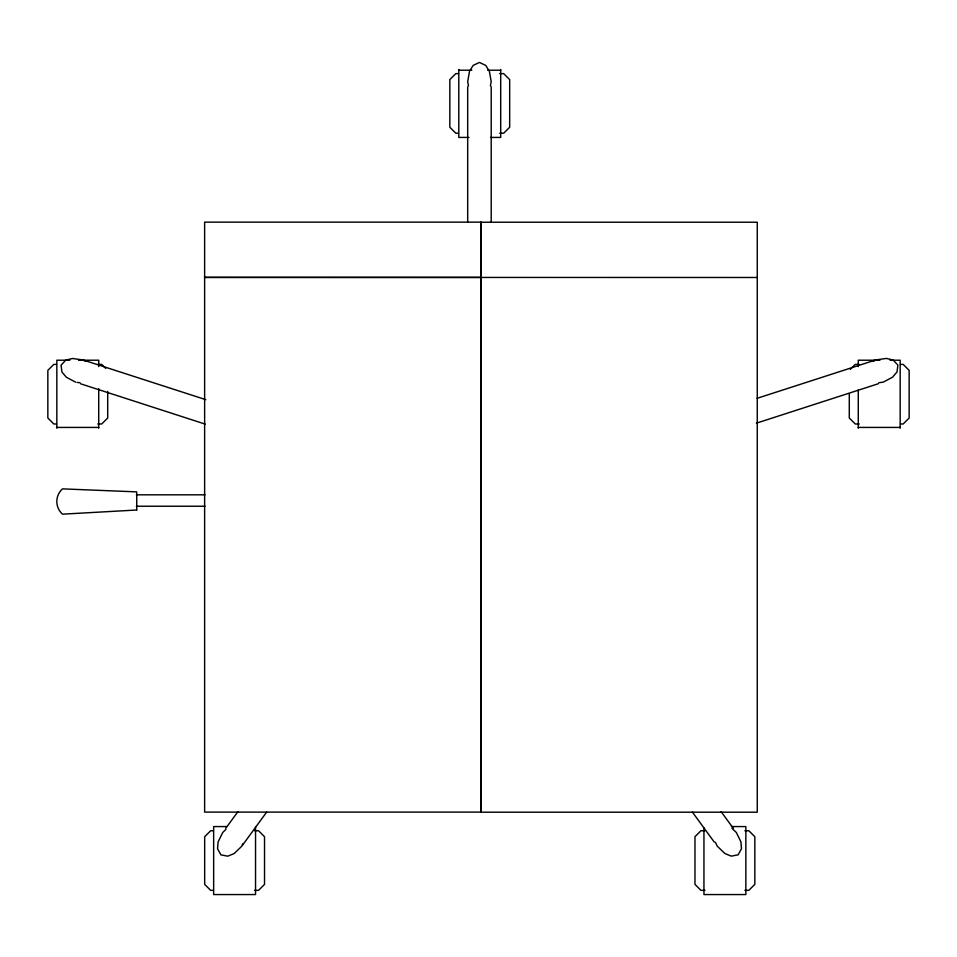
<?xml version="1.0" encoding="UTF-8"?>
<svg xmlns="http://www.w3.org/2000/svg" width="957" height="957" viewBox="0 0 957 957"><rect width="100%" height="100%" fill="white"/><g stroke="black" fill="none" stroke-linecap="round" stroke-linejoin="round"><path stroke-width="1.44" d="M490.415 85.927L491.204 81.608L489.362 71.237L485.749 65.423L479.445 62.444L473.141 65.423L469.528 71.237L467.686 81.608L468.475 85.927M243.018 843.619L241.738 846.263L234.118 853.572L227.766 856.168L220.911 854.876L217.562 848.787L218.088 841.969L222.718 832.494L225.9 829.468M225.744 828.343L237.874 811.715M242.48 845.246L266.62 812.158M850.294 369.354L855.283 364.39L859.266 364.39M873.37 361.267L875.954 359.88L886.433 358.42L893.108 360.035L897.893 365.084L897.008 371.974L892.558 377.19L883.227 382.142L878.849 382.728M757.119 398.315L874.758 360.263M756.377 423.173L878.311 383.733M458.798 70.22L471.801 70.22M487.699 70.22L500.702 70.22M458.463 73.629L455.807 73.629L449.826 79.587L449.826 127.257L455.807 133.226L458.463 133.226M499.698 73.629L503.693 73.629L509.674 79.587L509.674 127.257L503.693 133.226L499.698 133.226M468.918 137.425L458.798 137.425L458.798 69.454M490.582 137.425L500.702 137.425L500.702 69.454M481.156 277.398L204.631 277.398L757.262 277.482M69.837 360.215L56.834 360.215L56.834 428.186M78.498 360.215L98.727 360.215L98.727 366.603M879.95 360.215L858.273 360.215L858.273 366.603M890.058 360.215L900.166 360.215L900.166 428.186M56.499 364.39L53.831 364.39L47.85 370.347L47.85 418.03L53.831 423.987L56.499 423.987M97.734 364.39L101.717 364.39L105.713 368.361M900.501 364.39L903.169 364.39L909.15 370.347L909.15 418.03L903.169 423.987L900.501 423.987M97.734 423.987L101.717 423.987L107.71 418.03L107.71 391.377M859.266 423.987L855.283 423.987L849.29 418.03L849.29 394.188M56.834 427.432L98.727 427.432M858.273 427.432L900.166 427.432M136.373 494.817L205.013 494.817M136.373 506.241L205.013 506.241M226.653 826.573L213.65 826.573L213.65 894.556L255.543 894.556L255.543 826.573M731.399 826.573L745.85 826.573L745.85 894.556L703.945 894.556L703.945 827.853M213.315 830.748L210.66 830.748L204.666 836.705L204.666 884.388L210.66 890.345L213.315 890.345M254.55 830.748L258.546 830.748L264.527 836.705L264.527 884.388L258.546 890.345L254.55 890.345M704.95 830.748L700.955 830.748L694.973 836.705L694.973 884.388L700.955 890.345L704.95 890.345M744.857 830.748L748.841 830.748L754.834 836.705L754.834 884.388L748.841 890.345L744.857 890.345M77.182 382.405L80.089 382.8M84.18 360.334L205.827 399.679M80.627 383.805L205.205 424.107M75.723 382.214L66.38 377.261L61.942 372.046L61.045 365.155L65.842 360.107L72.505 358.492L82.984 359.94L85.58 361.327M732.057 828.415L736.316 832.458L740.933 841.933L741.46 848.739L738.11 854.84L731.256 856.132L724.904 853.524L717.283 846.215L715.369 842.256M721.147 811.68L733.277 828.295M692.401 812.11L714.257 842.064M858.273 390.001L858.273 428.186M491.204 86.752L491.204 221.845M481.156 297.794L481.156 222.144L204.631 222.144L204.631 812.11L481.156 812.11L481.156 298.488M480.737 297.878L480.737 222.227L757.262 222.227L757.262 812.194L480.737 812.194L480.737 298.405M467.686 86.752L467.686 221.845M98.727 388.59L98.727 428.186M136.731 510.009L62.492 514.172A16.939 16.939 0 0 1 62.492 488.871L136.731 491.874L136.731 510.009"/></g></svg>
